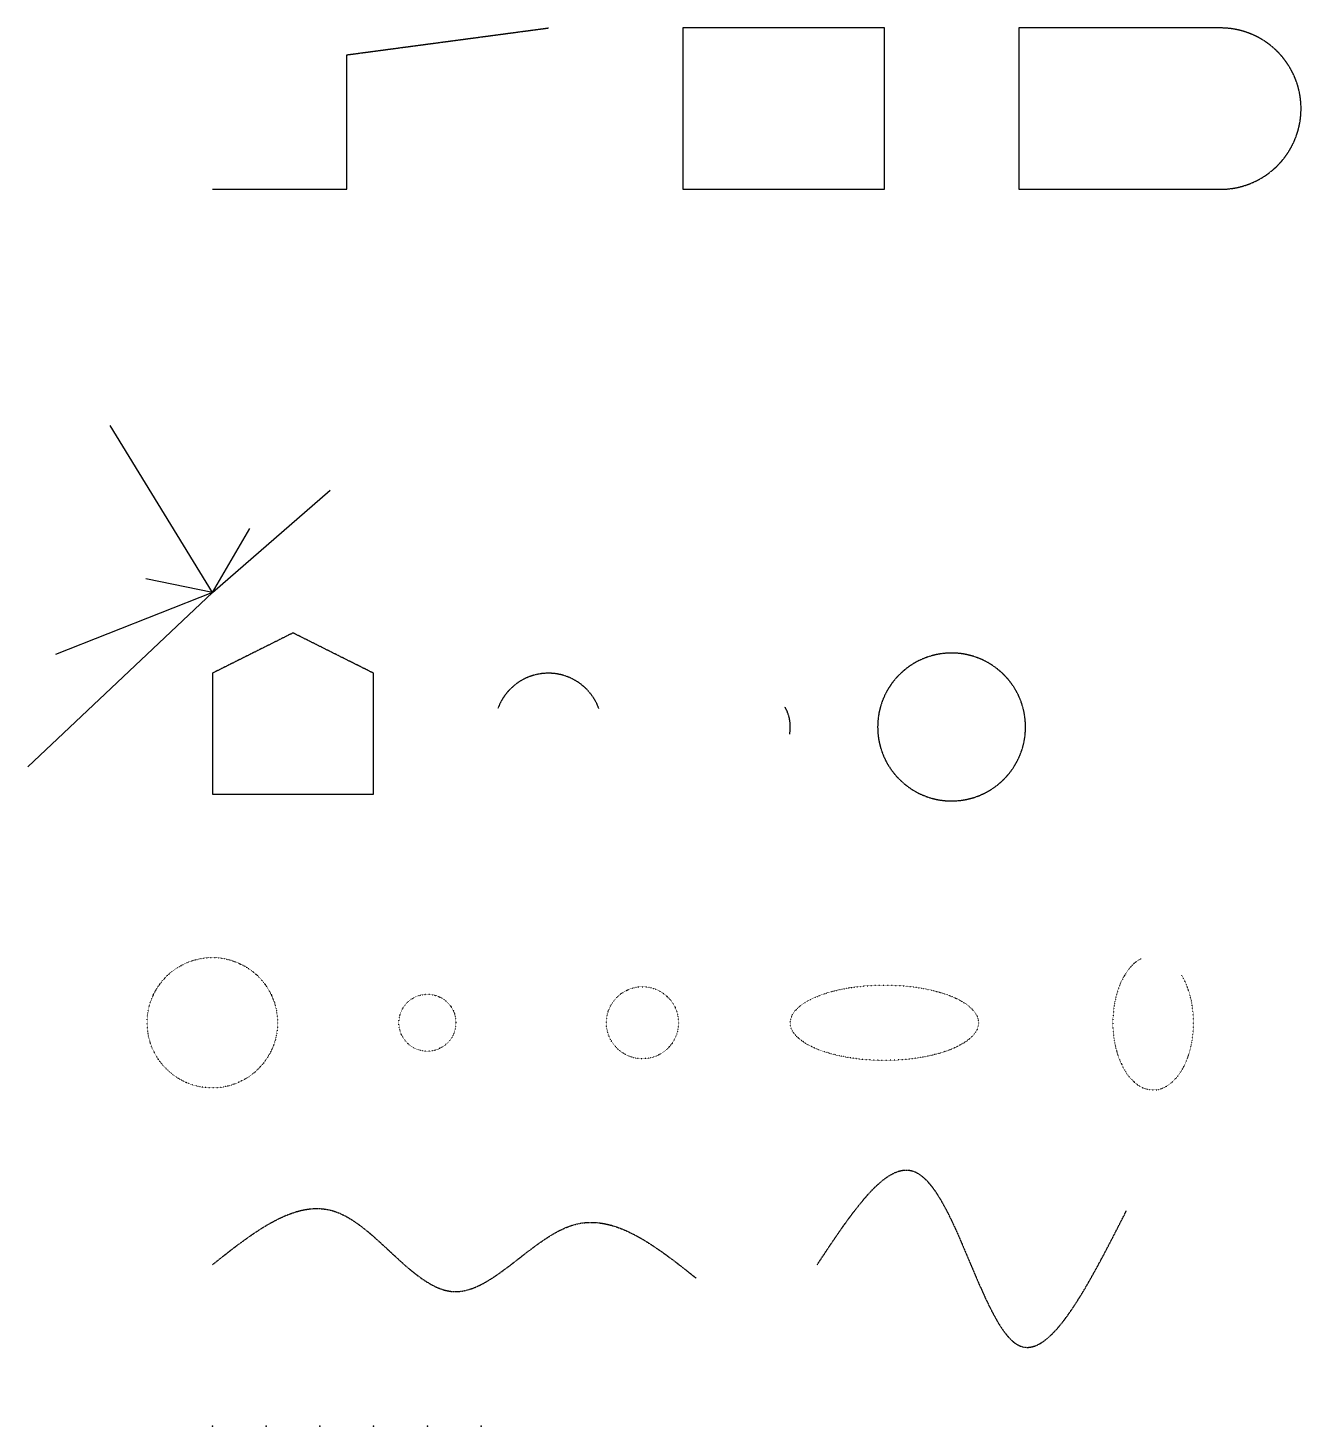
# Model space of a CAD drawing. Header units: millimetres. Extents: x -1372 to 8100, y -6200 to 4200.
import ezdxf

# ---------------------------------------------------------------- set-up
doc = ezdxf.new("R2010")
doc.units = ezdxf.units.MM
for name, pattern in [('CENTER', [5.08, 3.175, -0.635, 0.635, -0.635]), ('DASHED', [1.524, 1.27, -0.254]), ('DOT', [0.508, 0, -0.508]), ('PHANTOM', [6.35, 3.175, -0.635, 0.635, -0.635, 0.635, -0.635])]:
    doc.linetypes.add(name, pattern=pattern)
for name, color, linetype in [('GEOM-CONT', 1, 'CONTINUOUS'), ('GEOM-CTR', 5, 'CENTER'), ('GEOM-DASH', 3, 'DASHED'), ('GEOM-HID', 6, 'DOT'), ('GEOM-PHTM', 8, 'PHANTOM')]:
    doc.layers.add(name, color=color, linetype=linetype)

msp = doc.modelspace()

# ---------------------------------------------------------------- linework, layer by layer
at = {"layer": 'GEOM-CONT'}
for q in [(-759, 1243), (876, 761), (278, 476), (-1372, -1297), (-1168, -461), (-494, 101)]:
    msp.add_line((0, 0), q, dxfattribs=at)
at = {"layer": 'GEOM-CTR'}
msp.add_lwpolyline([(0, -1500), (1200, -1500), (1200, -600), (600, -300), (0, -600)], close=True, dxfattribs=at)
for centre, radius, start, end in [((5500, -1000), 550, 0, 359.9), ((2500, -1000), 400, 20, 160), ((4000, -1000), 300, 350, 30)]:
    msp.add_arc(centre, radius, start, end, dxfattribs=at)
at = {"layer": 'GEOM-DASH'}
msp.add_lwpolyline([(0, 3000), (1000, 3000), (1000, 4000), (2500, 4200)], dxfattribs=at)
msp.add_lwpolyline([(3500, 3000), (5000, 3000), (5000, 4200), (3500, 4200)], close=True, dxfattribs=at)
msp.add_lwpolyline([(6000, 3000), (7500, 3000, 1), (7500, 4200), (6000, 4200)], format="xyb", close=True, dxfattribs=at)
at = {"layer": 'GEOM-HID'}
for centre, radius in [((0, -3200), 485), ((1600, -3200), 212), ((3200, -3200), 268)]:
    msp.add_circle(centre, radius, dxfattribs=at)
msp.add_ellipse((7000, -3200), major_axis=(0, 500), ratio=0.6, start_param=0.3, end_param=5.5, dxfattribs=at)
msp.add_ellipse((5000, -3200), major_axis=(700, 0), ratio=0.4, dxfattribs=at)
at = {"layer": 'GEOM-PHTM'}
for points in [[(4500, -5000), (5200, -4300), (6000, -5600), (6800, -4600)], [(0, -5000), (900, -4600), (1800, -5200), (2700, -4700), (3600, -5100)]]:
    msp.add_spline(points, degree=3, dxfattribs=at)
for p in [(0, -6200), (400, -6200), (800, -6200), (1200, -6200), (1600, -6200), (2000, -6200)]:
    msp.add_point(p, dxfattribs=at)

doc.saveas('drawing.dxf')
